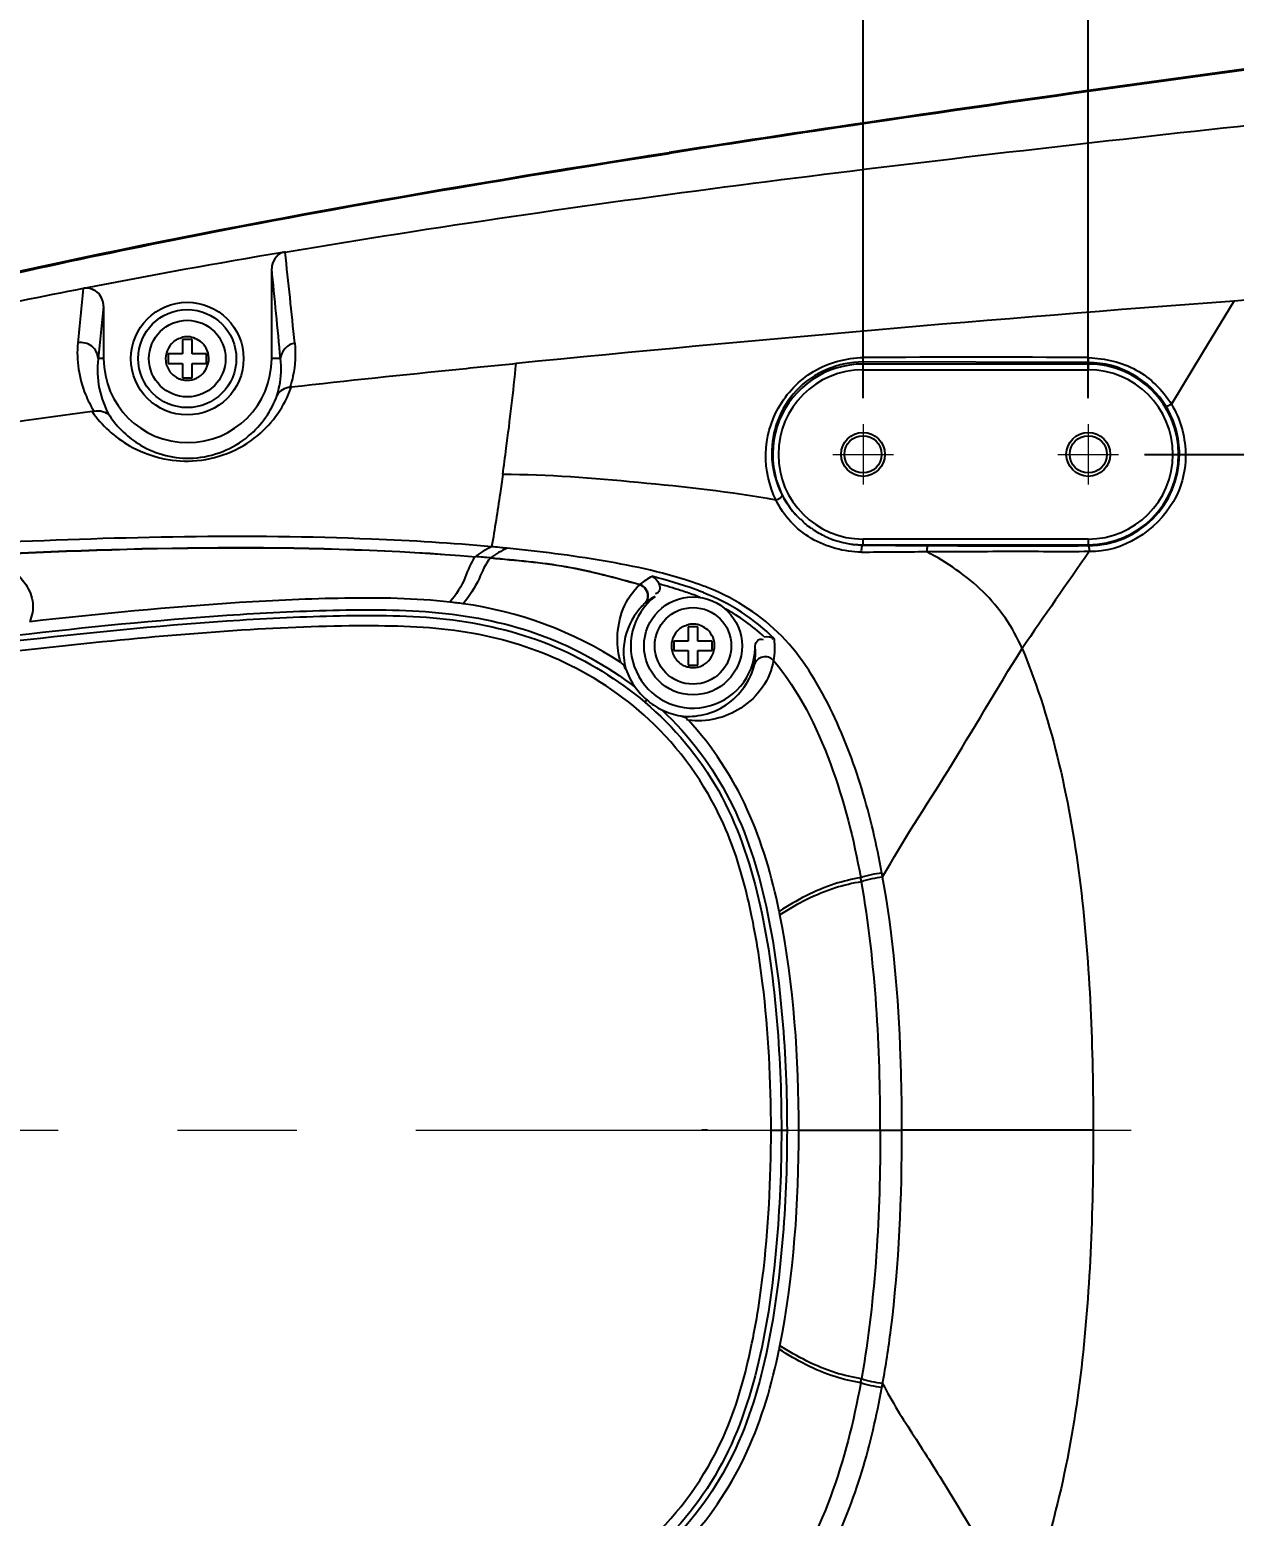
# Model space of a CAD drawing. Header units: millimetres. Extents: x 4086 to 8300, y 123 to 1549.
# Drawn here: x 6684.06 to 6716.14, y 1290.25 to 1329.84 of the extents above; entities that cross this region are included whole.
import ezdxf

# ---------------------------------------------------------------- set-up
doc = ezdxf.new("R2010")
doc.units = ezdxf.units.MM
doc.linetypes.add('CENTER2', pattern=[28.575, 19.05, -3.175, 3.175, -3.175])
doc.layers.add('中心线层', color=7, linetype='CENTER2', lineweight=0)
doc.layers.add('轮廓实线层', color=7, linetype='Continuous', lineweight=30)
doc.styles.add('思源黑', font='SourceHanSansCN-Normal.ttf')
doc.dimstyles.new('尺寸标注_3_10比例', dxfattribs={"dimtxt": 7, "dimasz": 6, "dimexe": 2, "dimexo": 1.5, "dimgap": 1, "dimtad": 1, "dimdec": 1, "dimlfac": 3.333333, "dimdsep": 46, "dimtxsty": '思源黑', "dimcen": 0.09, "dimadec": 0, "dimazin": 0, "dimtp": 0.01, "dimtm": 0.01, "dimtfac": 1, "dimtdec": 1, "dimtofl": 0, "dimtmove": 0, "dimatfit": 3, "dimfxl": 0, "dimtolj": 1, "dimarcsym": 0})

# ---------------------------------------------------------------- blocks, each defined once
blk = doc.blocks.new('*D1367')
at = {"layer": 'Defpoints', "color": 0}
for p in [(6712.255, 1318.53), (6712.255, 1282.53), (6728.672, 1282.53)]:
    blk.add_point(p, dxfattribs=at)
at = {"layer": '轮廓实线层', "color": 0, "lineweight": -2}
for p, q in [((6713.755, 1318.53), (6730.672, 1318.53)), ((6728.672, 1312.53), (6728.672, 1288.53)), ((6713.755, 1282.53), (6730.672, 1282.53))]:
    blk.add_line(p, q, dxfattribs=at)
at = {"layer": '轮廓实线层', "color": 0}
for points in [[(6729.672, 1312.53), (6727.672, 1312.53), (6728.672, 1318.53)], [(6727.672, 1288.53), (6729.672, 1288.53), (6728.672, 1282.53)]]:
    blk.add_solid(points, dxfattribs=at)
at = {"layer": '轮廓实线层', "color": 0, "insert": (6724.046, 1300.53), "char_height": 7, "attachment_point": 5, "rotation": 90, "style": '思源黑'}
blk.add_mtext('\\A1;120', dxfattribs=at)
blk = doc.blocks.new('*D1369')
at = {"layer": 'Defpoints', "color": 0}
for p in [(6755.005, 1339.499), (6755.005, 1321.53), (6712.255, 1318.53)]:
    blk.add_point(p, dxfattribs=at)
at = {"layer": '轮廓实线层', "color": 0, "lineweight": -2}
for p, q in [((6712.255, 1320.03), (6712.255, 1341.499)), ((6755.005, 1323.03), (6755.005, 1341.499)), ((6718.255, 1339.499), (6749.005, 1339.499))]:
    blk.add_line(p, q, dxfattribs=at)
at = {"layer": '轮廓实线层', "color": 0}
for points in [[(6718.255, 1340.499), (6718.255, 1338.499), (6712.255, 1339.499)], [(6749.005, 1338.499), (6749.005, 1340.499), (6755.005, 1339.499)]]:
    blk.add_solid(points, dxfattribs=at)
at = {"layer": '轮廓实线层', "color": 0, "insert": (6733.63, 1344.125), "char_height": 7, "attachment_point": 5, "style": '思源黑'}
blk.add_mtext('\\A1;142.5', dxfattribs=at)
blk = doc.blocks.new('*D1370')
at = {"layer": 'Defpoints', "color": 0}
for p in [(6712.255, 1353.876), (6706.255, 1318.53), (6712.255, 1318.53)]:
    blk.add_point(p, dxfattribs=at)
at = {"layer": '轮廓实线层', "color": 0, "lineweight": -2}
for p, q in [((6706.255, 1320.03), (6706.255, 1355.876)), ((6712.255, 1320.03), (6712.255, 1355.876)), ((6700.255, 1353.876), (6694.255, 1353.876)), ((6718.255, 1353.876), (6735.884, 1353.876))]:
    blk.add_line(p, q, dxfattribs=at)
at = {"layer": '轮廓实线层', "color": 0}
for points in [[(6700.255, 1352.876), (6700.255, 1354.876), (6706.255, 1353.876)], [(6718.255, 1354.876), (6718.255, 1352.876), (6712.255, 1353.876)]]:
    blk.add_solid(points, dxfattribs=at)
at = {"layer": '轮廓实线层', "color": 0, "insert": (6730.07, 1358.502), "char_height": 7, "attachment_point": 5, "style": '思源黑'}
blk.add_mtext('\\A1;20', dxfattribs=at)
blk = doc.blocks.new('*D1371')
at = {"layer": 'Defpoints', "color": 0}
for p in [(6706.255, 1339.477), (6706.255, 1318.53), (6673.255, 1300.53)]:
    blk.add_point(p, dxfattribs=at)
at = {"layer": '轮廓实线层', "color": 0, "lineweight": -2}
for p, q in [((6673.255, 1302.03), (6673.255, 1341.477)), ((6706.255, 1320.03), (6706.255, 1341.477)), ((6679.255, 1339.477), (6700.255, 1339.477))]:
    blk.add_line(p, q, dxfattribs=at)
at = {"layer": '轮廓实线层', "color": 0}
for points in [[(6679.255, 1340.477), (6679.255, 1338.477), (6673.255, 1339.477)], [(6700.255, 1338.477), (6700.255, 1340.477), (6706.255, 1339.477)]]:
    blk.add_solid(points, dxfattribs=at)
at = {"layer": '轮廓实线层', "color": 0, "insert": (6689.755, 1344.104), "char_height": 7, "attachment_point": 5, "style": '思源黑'}
blk.add_mtext('\\A1;110', dxfattribs=at)

msp = doc.modelspace()

# ---------------------------------------------------------------- linework, layer by layer
for p, q in [((6690.505, 1321.08), (6690.505, 1323.484)), ((6716.144, 1322.615), (6715.299, 1321.23)), ((6686.029, 1322.471), (6686.029, 1321.08)), ((6688.128, 1321.59), (6688.128, 1321.208)), ((6688.383, 1321.59), (6688.128, 1321.59)), ((6688.383, 1321.208), (6688.383, 1321.59)), ((6686.029, 1321.08), (6685.88, 1321.08)), ((6687.746, 1321.208), (6687.746, 1320.953)), ((6688.128, 1321.208), (6687.746, 1321.208)), ((6688.766, 1321.208), (6688.383, 1321.208)), ((6688.766, 1320.953), (6688.766, 1321.208)), ((6690.74, 1321.08), (6690.505, 1321.08)), ((6715.298, 1321.23), (6714.469, 1319.871)), ((6687.746, 1320.953), (6688.128, 1320.953)), ((6688.128, 1320.953), (6688.128, 1320.57)), ((6688.383, 1320.57), (6688.383, 1320.953)), ((6688.383, 1320.953), (6688.766, 1320.953)), ((6706.255, 1320.785), (6706.255, 1320.991)), ((6712.255, 1320.974), (6706.255, 1320.991)), ((6712.255, 1320.935), (6706.255, 1320.935)), ((6706.255, 1320.785), (6712.255, 1320.785)), ((6712.255, 1320.974), (6712.255, 1320.785)), ((6688.128, 1320.57), (6688.383, 1320.57)), ((6706.255, 1316.116), (6706.255, 1316.275)), ((6712.255, 1316.275), (6706.255, 1316.275)), ((6712.255, 1316.275), (6712.255, 1316.099)), ((6706.255, 1316.125), (6712.255, 1316.125)), ((6701.6, 1313.94), (6701.6, 1313.558)), ((6701.855, 1313.94), (6701.6, 1313.94)), ((6701.855, 1313.558), (6701.855, 1313.94)), ((6701.217, 1313.558), (6701.217, 1313.303)), ((6701.6, 1313.558), (6701.217, 1313.558)), ((6702.237, 1313.558), (6701.855, 1313.558)), ((6702.237, 1313.303), (6702.237, 1313.558)), ((6701.217, 1313.303), (6701.6, 1313.303)), ((6701.6, 1313.303), (6701.6, 1312.92)), ((6701.855, 1312.92), (6701.855, 1313.303)), ((6701.855, 1313.303), (6702.237, 1313.303)), ((6701.6, 1312.92), (6701.855, 1312.92)), ((6700.443, 1311.931), (6700.495, 1311.992)), ((6702.109, 1300.53), (6701.959, 1300.53)), ((6703.806, 1300.53), (6704.231, 1300.53)), ((6704.545, 1300.53), (6707.291, 1300.53)), ((6712.385, 1300.53), (6707.291, 1300.53))]:
    msp.add_line(p, q)
for points in [[(6690.862, 1323.917), (6690.836, 1323.913), (6690.812, 1323.909), (6690.789, 1323.907)], [(6685.542, 1322.958), (6685.523, 1322.954), (6685.504, 1322.949), (6685.485, 1322.945)], [(6691.024, 1320.315), (6691.013, 1320.314), (6691.002, 1320.313), (6690.991, 1320.313)], [(6685.772, 1319.681), (6685.755, 1319.677), (6685.738, 1319.674), (6685.72, 1319.672)]]:
    msp.add_lwpolyline(points)
for centre, radius in [((6688.255, 1321.08), 1.5), ((6688.256, 1321.08), 1.305), ((6688.256, 1321.08), 1.02), ((6706.255, 1318.53), 0.585), ((6706.255, 1318.53), 0.495), ((6712.255, 1318.53), 0.585), ((6712.255, 1318.53), 0.495), ((6701.727, 1313.43), 1.305), ((6701.727, 1313.43), 1.02)]:
    msp.add_circle(centre, radius)
for centre, radius, start, end in [((6826.774, 511.82), 824.39, 97.439978, 98.456834), ((6832.015, 473.375), 863.163, 97.454496, 98.425642), ((6803.153, 671.47), 663.002, 98.466766, 98.855048), ((6789.955, 757.902), 575.544, 98.434028, 98.881298), ((6810.715, 55.675), 1270.464, 93.153087, 94.268961), ((6724.874, 1120.393), 206.349, 99.50761, 100.98834), ((6461.139, 1298.426), 231.133, 5.72823, 6.33181), ((6443.635, 1298.114), 248.17, 5.30974, 5.86736), ((6720.524, 1142.69), 183.629, 101.00057, 102.04495), ((6928.774, 1298.07), 244.558, 174.16209, 174.50255), ((6775.268, 531.896), 792.925, 94.276239, 95.66362), ((6946.063, 1294.164), 261.571, 173.78615, 174.095), ((6688.238, 1321.075), 0.594, 34.9713, 41.6162), ((6688.295, 1320.778), 2.433, 172.8713, 210.2401), ((6688.267, 1321.08), 2.238, 180.0051, 359.9949), ((6688.257, 1321.081), 0.578, 186.5397, 217.1117), ((6709.261, 670.001), 651.116, 89.735431, 90.263452), ((6688.257, 1321.078), 0.574, 295.1467, 309.0356), ((6706.255, 1318.53), 2.405, 90, 226.1162), ((6706.255, 1318.53), 2.255, 90, 270), ((6712.248, 1318.538), 2.437, 31.3385, 89.8205), ((6712.255, 1318.53), 2.405, 270, 90), ((6712.255, 1318.53), 2.255, 270, 90), ((6688.257, 1321.086), 0.583, 247.9494, 256.1017), ((6704.734, 1177.5), 143.44, 97.61708, 99.2901), ((6712.247, 1318.536), 2.437, 270.1949, 359.8532), ((6706.305, 1318.595), 2.486, 207.5261, 226.3268), ((6706.255, 1318.53), 2.405, 244.4137, 270), ((6691.369, 1260.468), 55.825, 84.4408, 84.867), ((6703.698, 1778.148), 462.226, 270.31169, 270.52752), ((6709.927, 1658.525), 342.429, 269.38563, 269.67381), ((6710.423, 1794.787), 478.691, 269.70729, 270.21931), ((6884.655, 1194.576), 210.812, 144.85103, 145.70491), ((6691.143, 1258.196), 57.81, 84.84456, 85.24865), ((6701.422, 1313.812), 1.669, 118.2127, 131.5495), ((6699.268, 1307.789), 7.736, 67.9314, 70.622), ((6701.727, 1313.43), 1.658, 127.5432, 358.2138), ((6698.57, 1306.167), 9.186, 69.7773, 72.0848), ((6699.02, 1307.4), 7.874, 68.3941, 69.7452), ((6699.022, 1307.406), 8.017, 68.1623, 69.8075), ((6693.831, 1301.799), 12.876, 82.0778, 83.6533), ((6701.71, 1313.425), 0.594, 34.9713, 41.6162), ((6701.574, 1313.266), 1.698, 174.4603, 195.6135), ((6701.728, 1313.431), 0.578, 186.5397, 217.1117), ((6701.801, 1313.224), 1.59, 349.8072, 5.5835), ((6701.727, 1313.43), 1.894, 199.1453, 215.5862), ((6701.728, 1313.436), 0.583, 247.9495, 256.1017), ((6701.729, 1313.428), 0.574, 295.1467, 309.0356), ((6701.734, 1313.434), 1.901, 215.5547, 229.319), ((6701.727, 1313.43), 1.894, 243.9911, 260.0073), ((6683.572, 1303.155), 22.991, 10.0023, 10.2743), ((6681.901, 1302.778), 25.281, 10.2517, 10.4841), ((6685.343, 1302.51), 19.072, 11.3627, 11.6474), ((6685.343, 1298.55), 19.072, 348.3526, 348.6373), ((6683.571, 1297.905), 22.991, 349.7258, 349.9978), ((6681.903, 1298.282), 25.279, 349.5158, 349.747)]:
    msp.add_arc(centre, radius, start, end)
for points, knots in [([(6690.862, 1323.917), (6698.893, 1325.269), (6715.121, 1327.23), (6731.373, 1328.849), (6739.531, 1329.572)], [0, 0, 0, 0, 0.498581, 1, 1, 1, 1]), ([(6683.781, 1323.377), (6685.228, 1323.695), (6690.972, 1324.901), (6696.763, 1325.868), (6701.098, 1326.546)], [0, 0, 0, 0, 0.252433, 1, 1, 1, 1]), ([(6686.029, 1322.471), (6686.029, 1322.597), (6685.93, 1322.857), (6685.666, 1322.965), (6685.542, 1322.958)], [0, 0, 0, 0, 0.502947, 1, 1, 1, 1]), ([(6685.341, 1321.499), (6685.295, 1321.039), (6685.394, 1320.383), (6685.684, 1319.823), (6685.772, 1319.681)], [0, 0, 0, 0, 0.734721, 1, 1, 1, 1]), ([(6685.88, 1321.08), (6685.879, 1321.203), (6685.746, 1321.461), (6685.467, 1321.522), (6685.341, 1321.499)], [0, 0, 0, 0, 0.490639, 1, 1, 1, 1]), ([(6687.941, 1321.563), (6687.93, 1321.557), (6687.91, 1321.544), (6687.891, 1321.529), (6687.881, 1321.521)], [0, 0, 0, 0, 0.497104, 1, 1, 1, 1]), ([(6688.025, 1321.603), (6688.01, 1321.597), (6687.982, 1321.586), (6687.954, 1321.571), (6687.941, 1321.563)], [0, 0, 0, 0, 0.502353, 1, 1, 1, 1]), ([(6688.256, 1321.657), (6688.244, 1321.661), (6688.219, 1321.665), (6688.194, 1321.661), (6688.181, 1321.658)], [0, 0, 0, 0, 0.493074, 1, 1, 1, 1]), ([(6688.332, 1321.658), (6688.319, 1321.661), (6688.293, 1321.665), (6688.267, 1321.661), (6688.256, 1321.657)], [0, 0, 0, 0, 0.507426, 1, 1, 1, 1]), ([(6691.118, 1321.495), (6691.146, 1321.204), (6691.126, 1320.798), (6691.024, 1320.412), (6690.991, 1320.313)], [0, 0, 0, 0, 0.736045, 1, 1, 1, 1]), ([(6690.65, 1320.103), (6690.675, 1320.186), (6690.754, 1320.505), (6690.767, 1320.84), (6690.74, 1321.08)], [0, 0, 0, 0, 0.264252, 1, 1, 1, 1]), ([(6703.941, 1317.313), (6703.755, 1317.69), (6703.557, 1318.551), (6703.918, 1319.845), (6704.881, 1320.853), (6705.808, 1321.102), (6706.267, 1321.109)], [0, 0, 0, 0, 0.239775, 0.481588, 0.737941, 1, 1, 1, 1]), ([(6706.255, 1320.991), (6706.265, 1320.995), (6706.258, 1321.049), (6706.266, 1321.08), (6706.267, 1321.109)], [0, 0, 0, 0, 0.272446, 1, 1, 1, 1]), ([(6712.255, 1320.974), (6712.268, 1320.98), (6712.257, 1321.041), (6712.267, 1321.078), (6712.267, 1321.109)], [0, 0, 0, 0, 0.303704, 1, 1, 1, 1]), ([(6712.267, 1321.109), (6712.702, 1321.084), (6713.59, 1320.893), (6714.238, 1320.239), (6714.469, 1319.871)], [0, 0, 0, 0, 0.500466, 1, 1, 1, 1]), ([(6697.016, 1320.946), (6696.511, 1320.895), (6694.512, 1320.694), (6692.515, 1320.485), (6691.024, 1320.32)], [0, 0, 0, 0, 0.253032, 1, 1, 1, 1]), ([(6696.658, 1317.99), (6696.69, 1318.224), (6696.825, 1319.209), (6696.942, 1320.196), (6697.016, 1320.951)], [0, 0, 0, 0, 0.237412, 1, 1, 1, 1]), ([(6706.255, 1320.991), (6705.609, 1320.993), (6704.298, 1320.446), (6703.813, 1319.135), (6703.824, 1318.53)], [0, 0, 0, 0, 0.516521, 1, 1, 1, 1]), ([(6685.72, 1319.672), (6685.981, 1319.303), (6686.762, 1318.583), (6688.452, 1318.17), (6690.168, 1318.829), (6690.852, 1319.824), (6691.024, 1320.315)], [0, 0, 0, 0, 0.208208, 0.473325, 0.759963, 1, 1, 1, 1]), ([(6686.192, 1319.553), (6686.401, 1319.242), (6687.042, 1318.624), (6688.471, 1318.27), (6689.918, 1318.85), (6690.498, 1319.689), (6690.65, 1320.103)], [0, 0, 0, 0, 0.204705, 0.469463, 0.758951, 1, 1, 1, 1]), ([(6714.469, 1319.871), (6714.697, 1319.486), (6714.968, 1318.58), (6714.548, 1316.8), (6713.151, 1315.91), (6712.283, 1315.941)], [0, 0, 0, 0, 0.253597, 0.508282, 1, 1, 1, 1]), ([(6714.329, 1319.805), (6714.341, 1319.794), (6714.399, 1319.84), (6714.439, 1319.852), (6714.469, 1319.871)], [0, 0, 0, 0, 0.31286, 1, 1, 1, 1]), ([(6696.658, 1317.991), (6696.634, 1317.824), (6696.543, 1317.182), (6696.445, 1316.541), (6696.364, 1316.069)], [0, 0, 0, 0, 0.260049, 1, 1, 1, 1]), ([(6703.941, 1317.313), (6702.725, 1317.533), (6700.296, 1317.79), (6697.861, 1317.995), (6696.658, 1317.991)], [0, 0, 0, 0, 0.506707, 1, 1, 1, 1]), ([(6704.1, 1317.446), (6704.103, 1317.437), (6704.07, 1317.364), (6703.999, 1317.335), (6703.941, 1317.313)], [0, 0, 0, 0, 0.127444, 1, 1, 1, 1]), ([(6706.213, 1315.928), (6705.752, 1315.933), (6704.816, 1316.176), (6704.132, 1316.892), (6703.941, 1317.313)], [0, 0, 0, 0, 0.499024, 1, 1, 1, 1]), ([(6696.364, 1316.069), (6695.3, 1316.165), (6690.917, 1316.432), (6686.522, 1316.331), (6683.204, 1316.178)], [0, 0, 0, 0, 0.243327, 1, 1, 1, 1]), ([(6683.023, 1315.862), (6683.202, 1315.762), (6683.545, 1315.532), (6683.966, 1315.112), (6684.196, 1314.584), (6684.123, 1314.228), (6684.06, 1314.072)], [0, 0, 0, 0, 0.271758, 0.544367, 0.778193, 1, 1, 1, 1]), ([(6701.835, 1315.087), (6701.025, 1315.372), (6699.335, 1315.731), (6697.632, 1315.947), (6696.777, 1316.03)], [0, 0, 0, 0, 0.499934, 1, 1, 1, 1]), ([(6706.255, 1316.116), (6706.247, 1316.115), (6706.204, 1316.052), (6706.209, 1315.986), (6706.213, 1315.928)], [0, 0, 0, 0, 0.124595, 1, 1, 1, 1]), ([(6707.977, 1316.102), (6707.96, 1316.098), (6707.962, 1316.021), (6707.954, 1315.978), (6707.954, 1315.941)], [0, 0, 0, 0, 0.320389, 1, 1, 1, 1]), ([(6712.283, 1315.941), (6711.561, 1315.933), (6710.118, 1315.952), (6708.674, 1315.928), (6707.954, 1315.941)], [0, 0, 0, 0, 0.500669, 1, 1, 1, 1]), ([(6710.494, 1313.359), (6710.254, 1313.923), (6709.53, 1314.962), (6708.492, 1315.648), (6707.954, 1315.941)], [0, 0, 0, 0, 0.500034, 1, 1, 1, 1]), ([(6712.255, 1316.099), (6712.267, 1316.096), (6712.272, 1316.039), (6712.278, 1316.005), (6712.277, 1315.975)], [0, 0, 0, 0, 0.290111, 1, 1, 1, 1]), ([(6695.928, 1315.804), (6695.795, 1315.65), (6695.665, 1315.189), (6695.42, 1314.794), (6695.254, 1314.597)], [0, 0, 0, 0, 0.440844, 1, 1, 1, 1]), ([(6696.334, 1315.768), (6696.188, 1315.618), (6696.027, 1315.155), (6695.775, 1314.754), (6695.606, 1314.553)], [0, 0, 0, 0, 0.444185, 1, 1, 1, 1]), ([(6700.313, 1315.055), (6699.664, 1315.241), (6698.356, 1315.593), (6697.007, 1315.708), (6696.334, 1315.768)], [0, 0, 0, 0, 0.499825, 1, 1, 1, 1]), ([(6696.337, 1315.771), (6697.01, 1315.711), (6698.358, 1315.596), (6699.666, 1315.247), (6700.315, 1315.062)], [0, 0, 0, 0, 0.500174, 1, 1, 1, 1]), ([(6700.429, 1314.997), (6700.412, 1315.012), (6700.376, 1315.038), (6700.335, 1315.055), (6700.315, 1315.062)], [0, 0, 0, 0, 0.51959, 1, 1, 1, 1]), ([(6700.821, 1315.079), (6700.839, 1315.025), (6700.878, 1314.91), (6700.768, 1314.815), (6700.717, 1314.815)], [0, 0, 0, 0, 0.524351, 1, 1, 1, 1]), ([(6695.254, 1314.597), (6694.325, 1314.7), (6692.449, 1314.727), (6688.713, 1314.557), (6685.919, 1314.28), (6684.06, 1314.072)], [0, 0, 0, 0, 0.249897, 0.499945, 1, 1, 1, 1]), ([(6699.801, 1312.989), (6699.738, 1313.199), (6699.638, 1313.925), (6699.923, 1314.723), (6700.313, 1315.055)], [0, 0, 0, 0, 0.299096, 1, 1, 1, 1]), ([(6700.313, 1315.054), (6700.332, 1315.048), (6700.371, 1315.03), (6700.406, 1315.005), (6700.422, 1314.99)], [0, 0, 0, 0, 0.47695, 1, 1, 1, 1]), ([(6700.429, 1314.997), (6700.46, 1314.969), (6700.55, 1314.846), (6700.528, 1314.656), (6700.456, 1314.576)], [0, 0, 0, 0, 0.279987, 1, 1, 1, 1]), ([(6706.76, 1307.378), (6706.62, 1308.136), (6706.274, 1309.642), (6705.445, 1311.799), (6704.223, 1313.802), (6702.884, 1314.67), (6702.174, 1314.959)], [0, 0, 0, 0, 0.250441, 0.500768, 0.75076, 1, 1, 1, 1]), ([(6661.959, 1300.53), (6661.959, 1301.472), (6662.187, 1303.371), (6663.685, 1306.854), (6667.085, 1310.379), (6672.51, 1312.273), (6678.092, 1313.04), (6683.694, 1313.736), (6688.374, 1314.216), (6692.133, 1314.402), (6694.963, 1314.405), (6697.767, 1313.844), (6699.439, 1312.9), (6700.187, 1312.328)], [0, 0, 0, 0, 0.062626, 0.125247, 0.249634, 0.374441, 0.499517, 0.62455, 0.749605, 0.81216, 0.874763, 0.93738, 1, 1, 1, 1]), ([(6700.456, 1314.576), (6700.373, 1314.499), (6700.082, 1314.177), (6699.914, 1313.748), (6699.884, 1313.43)], [0, 0, 0, 0, 0.262661, 1, 1, 1, 1]), ([(6662.109, 1300.53), (6662.109, 1301.468), (6662.338, 1303.36), (6663.845, 1306.824), (6667.27, 1310.321), (6672.722, 1312.162), (6678.339, 1312.918), (6683.988, 1313.62), (6688.711, 1314.095), (6692.496, 1314.261), (6695.334, 1314.231), (6698.106, 1313.542), (6699.727, 1312.535), (6700.443, 1311.931)], [0, 0, 0, 0, 0.062217, 0.12441, 0.248153, 0.372814, 0.498493, 0.624411, 0.750253, 0.813111, 0.875751, 0.937883, 1, 1, 1, 1]), ([(6703.806, 1300.53), (6703.806, 1301.839), (6703.705, 1303.88), (6703.264, 1306.561), (6702.553, 1309.003), (6700.943, 1311.371), (6698.465, 1313.058), (6695.84, 1313.887), (6692.995, 1314.003), (6689.78, 1313.878), (6684.841, 1313.453), (6679.736, 1312.823), (6674.673, 1312.144), (6671.158, 1311.37), (6667.949, 1310.067), (6665.186, 1307.9), (6662.969, 1304.726), (6662.384, 1301.993), (6662.384, 1300.53)], [0, 0, 0, 0, 0.069199, 0.107696, 0.143473, 0.203115, 0.254552, 0.299265, 0.346875, 0.404226, 0.469471, 0.60886, 0.67622, 0.739471, 0.798812, 0.857706, 0.922641, 1, 1, 1, 1]), ([(6701.412, 1313.913), (6701.402, 1313.907), (6701.381, 1313.894), (6701.362, 1313.879), (6701.353, 1313.871)], [0, 0, 0, 0, 0.497104, 1, 1, 1, 1]), ([(6701.497, 1313.953), (6701.482, 1313.947), (6701.453, 1313.936), (6701.426, 1313.921), (6701.412, 1313.913)], [0, 0, 0, 0, 0.502353, 1, 1, 1, 1]), ([(6701.727, 1314.007), (6701.715, 1314.011), (6701.69, 1314.015), (6701.665, 1314.011), (6701.653, 1314.008)], [0, 0, 0, 0, 0.493074, 1, 1, 1, 1]), ([(6701.803, 1314.008), (6701.791, 1314.011), (6701.765, 1314.015), (6701.739, 1314.011), (6701.727, 1314.007)], [0, 0, 0, 0, 0.507427, 1, 1, 1, 1]), ([(6703.384, 1313.378), (6703.386, 1313.441), (6703.389, 1313.576), (6703.543, 1313.625), (6703.592, 1313.601)], [0, 0, 0, 0, 0.531683, 1, 1, 1, 1]), ([(6703.866, 1313.048), (6703.803, 1313.124), (6703.57, 1313.184), (6703.395, 1313.033), (6703.367, 1312.942)], [0, 0, 0, 0, 0.513287, 1, 1, 1, 1]), ([(6706.778, 1307.278), (6707.321, 1308.246), (6708.64, 1310.225), (6709.815, 1312.29), (6710.494, 1313.359)], [0, 0, 0, 0, 0.467257, 1, 1, 1, 1]), ([(6710.493, 1313.358), (6711.327, 1311.359), (6712.239, 1307.045), (6712.385, 1302.706), (6712.385, 1300.53)], [0, 0, 0, 0, 0.498873, 1, 1, 1, 1]), ([(6701.399, 1311.565), (6701.81, 1311.515), (6702.723, 1311.733), (6703.264, 1312.513), (6703.367, 1312.942)], [0, 0, 0, 0, 0.484345, 1, 1, 1, 1]), ([(6703.867, 1313.049), (6703.8, 1312.539), (6703.127, 1311.627), (6702.08, 1311.388), (6701.608, 1311.454)], [0, 0, 0, 0, 0.518754, 1, 1, 1, 1]), ([(6703.877, 1313.036), (6704.546, 1312.234), (6705.499, 1310.318), (6706.008, 1308.286), (6706.194, 1307.256)], [0, 0, 0, 0, 0.499262, 1, 1, 1, 1]), ([(6700.443, 1311.931), (6701.224, 1311.273), (6702.577, 1309.661), (6703.57, 1306.702), (6703.994, 1303.634), (6704.081, 1301.565), (6704.081, 1300.53)], [0, 0, 0, 0, 0.248198, 0.497392, 0.748452, 1, 1, 1, 1]), ([(6700.897, 1311.728), (6701.626, 1311.045), (6702.863, 1309.408), (6703.754, 1306.508), (6704.15, 1303.531), (6704.231, 1301.53), (6704.231, 1300.53)], [0, 0, 0, 0, 0.249915, 0.499976, 0.75003, 1, 1, 1, 1]), ([(6704.022, 1306.36), (6703.83, 1307.29), (6703.307, 1309.133), (6702.246, 1310.752), (6701.608, 1311.454)], [0, 0, 0, 0, 0.500116, 1, 1, 1, 1]), ([(6706.194, 1307.256), (6705.961, 1307.216), (6705.191, 1307.036), (6704.485, 1306.657), (6704.022, 1306.36)], [0, 0, 0, 0, 0.300698, 1, 1, 1, 1]), ([(6706.213, 1307.149), (6705.98, 1307.109), (6705.211, 1306.933), (6704.504, 1306.561), (6704.041, 1306.268)], [0, 0, 0, 0, 0.301771, 1, 1, 1, 1]), ([(6707.291, 1300.53), (6707.291, 1301.181), (6707.256, 1303.436), (6707.065, 1305.694), (6706.778, 1307.273)], [0, 0, 0, 0, 0.288689, 1, 1, 1, 1]), ([(6700.188, 1288.732), (6699.439, 1288.16), (6697.767, 1287.217), (6694.963, 1286.655), (6692.134, 1286.658), (6688.374, 1286.844), (6683.694, 1287.325), (6678.093, 1288.02), (6672.51, 1288.788), (6667.085, 1290.681), (6663.685, 1294.207), (6662.187, 1297.689), (6661.959, 1299.588), (6661.959, 1300.53)], [0, 0, 0, 0, 0.062621, 0.125237, 0.18784, 0.250394, 0.375449, 0.500481, 0.625557, 0.750366, 0.874755, 0.937375, 1, 1, 1, 1]), ([(6700.443, 1289.129), (6699.727, 1288.526), (6698.106, 1287.518), (6695.334, 1286.829), (6692.496, 1286.799), (6688.711, 1286.965), (6683.988, 1287.44), (6678.339, 1288.142), (6672.722, 1288.898), (6667.27, 1290.739), (6663.845, 1294.236), (6662.338, 1297.701), (6662.109, 1299.592), (6662.109, 1300.53)], [0, 0, 0, 0, 0.062118, 0.124249, 0.186889, 0.249747, 0.375588, 0.501506, 0.627184, 0.751847, 0.875592, 0.937783, 1, 1, 1, 1]), ([(6662.384, 1300.53), (6662.384, 1299.067), (6662.969, 1296.334), (6665.186, 1293.16), (6667.949, 1290.993), (6671.158, 1289.691), (6674.673, 1288.916), (6679.736, 1288.238), (6684.841, 1287.607), (6689.78, 1287.182), (6692.995, 1287.057), (6695.84, 1287.173), (6698.465, 1288.002), (6700.943, 1289.69), (6702.553, 1292.057), (6703.264, 1294.5), (6703.705, 1297.18), (6703.806, 1299.221), (6703.806, 1300.53)], [0, 0, 0, 0, 0.077359, 0.142294, 0.201188, 0.260529, 0.32378, 0.39114, 0.530529, 0.595774, 0.653125, 0.700735, 0.745448, 0.796885, 0.856527, 0.892304, 0.930801, 1, 1, 1, 1]), ([(6704.081, 1300.53), (6704.081, 1299.495), (6703.994, 1297.426), (6703.57, 1294.358), (6702.577, 1291.399), (6701.223, 1289.788), (6700.443, 1289.129)], [0, 0, 0, 0, 0.251552, 0.502616, 0.751809, 1, 1, 1, 1]), ([(6704.231, 1300.53), (6704.231, 1299.53), (6704.15, 1297.529), (6703.754, 1294.552), (6702.863, 1291.652), (6701.626, 1290.015), (6700.896, 1289.331)], [0, 0, 0, 0, 0.249974, 0.500033, 0.750095, 1, 1, 1, 1]), ([(6706.778, 1293.788), (6706.864, 1294.261), (6707.201, 1296.492), (6707.291, 1298.755), (6707.291, 1300.53)], [0, 0, 0, 0, 0.213234, 1, 1, 1, 1]), ([(6712.385, 1300.53), (6712.385, 1298.354), (6712.239, 1294.015), (6711.327, 1289.701), (6710.493, 1287.702)], [0, 0, 0, 0, 0.501127, 1, 1, 1, 1]), ([(6701.608, 1289.607), (6702.246, 1290.308), (6703.307, 1291.928), (6703.83, 1293.771), (6704.022, 1294.7)], [0, 0, 0, 0, 0.499884, 1, 1, 1, 1]), ([(6706.194, 1293.804), (6705.961, 1293.844), (6705.191, 1294.024), (6704.485, 1294.403), (6704.022, 1294.7)], [0, 0, 0, 0, 0.300698, 1, 1, 1, 1]), ([(6706.213, 1293.912), (6705.98, 1293.951), (6705.211, 1294.127), (6704.504, 1294.5), (6704.041, 1294.793)], [0, 0, 0, 0, 0.301771, 1, 1, 1, 1]), ([(6706.194, 1293.804), (6706.008, 1292.774), (6705.499, 1290.743), (6704.546, 1288.826), (6703.877, 1288.024)], [0, 0, 0, 0, 0.500738, 1, 1, 1, 1]), ([(6706.778, 1293.788), (6707.023, 1293.304), (6707.629, 1292.37), (6708.904, 1290.365), (6709.808, 1288.766), (6710.494, 1287.702)], [0, 0, 0, 0, 0.228022, 0.46735, 1, 1, 1, 1]), ([(6702.175, 1286.102), (6702.885, 1286.39), (6704.223, 1287.259), (6705.445, 1289.261), (6706.275, 1291.419), (6706.62, 1292.925), (6706.76, 1293.682)], [0, 0, 0, 0, 0.24924, 0.499232, 0.749559, 1, 1, 1, 1])]:
    msp.add_open_spline(points, degree=3, knots=knots)
for points in [[(6683.775, 1323.406), (6689.506, 1324.667), (6695.295, 1325.666), (6701.094, 1326.57)], [(6690.789, 1323.907), (6690.629, 1323.85), (6690.505, 1323.654), (6690.505, 1323.484)], [(6687.881, 1321.521), (6687.743, 1321.404), (6687.662, 1321.195), (6687.682, 1321.015)], [(6688.181, 1321.658), (6688.127, 1321.646), (6688.077, 1321.623), (6688.025, 1321.603)], [(6688.682, 1321.47), (6688.594, 1321.569), (6688.461, 1321.628), (6688.332, 1321.658)], [(6688.825, 1321.174), (6688.81, 1321.26), (6688.775, 1321.344), (6688.725, 1321.416)], [(6691.118, 1321.495), (6690.933, 1321.465), (6690.743, 1321.267), (6690.74, 1321.08)], [(6688.619, 1320.632), (6688.769, 1320.754), (6688.857, 1320.983), (6688.825, 1321.174)], [(6687.796, 1320.732), (6687.857, 1320.651), (6687.944, 1320.584), (6688.038, 1320.546)], [(6688.117, 1320.52), (6688.162, 1320.509), (6688.209, 1320.503), (6688.256, 1320.503)], [(6688.256, 1320.503), (6688.339, 1320.503), (6688.425, 1320.522), (6688.501, 1320.558)], [(6690.991, 1320.313), (6690.858, 1320.307), (6690.704, 1320.225), (6690.65, 1320.103)], [(6685.772, 1319.681), (6685.914, 1319.716), (6686.103, 1319.669), (6686.192, 1319.553)], [(6714.684, 1318.53), (6714.686, 1318.971), (6714.558, 1319.428), (6714.329, 1319.805)], [(6703.824, 1318.53), (6703.831, 1318.157), (6703.928, 1317.777), (6704.1, 1317.446)], [(6704.883, 1316.556), (6704.78, 1316.628), (6704.673, 1316.702), (6704.602, 1316.805)], [(6705.217, 1316.361), (6705.102, 1316.416), (6704.983, 1316.476), (6704.893, 1316.566)], [(6705.217, 1316.361), (6705.537, 1316.206), (6705.9, 1316.12), (6706.255, 1316.116)], [(6683.012, 1315.873), (6687.313, 1316.076), (6691.639, 1316.163), (6695.931, 1315.806)], [(6683.022, 1315.862), (6687.32, 1316.07), (6691.642, 1316.159), (6695.93, 1315.805)], [(6696.364, 1316.069), (6696.212, 1315.996), (6696.059, 1315.916), (6695.931, 1315.806)], [(6696.777, 1316.03), (6696.623, 1315.959), (6696.468, 1315.881), (6696.337, 1315.771)], [(6700.633, 1315.283), (6700.72, 1315.252), (6700.792, 1315.167), (6700.821, 1315.079)], [(6701.79, 1314.93), (6701.411, 1315.069), (6701.023, 1315.181), (6700.633, 1315.283)], [(6701.396, 1314.908), (6701.206, 1314.97), (6701.014, 1315.026), (6700.821, 1315.079)], [(6700.422, 1314.99), (6700.525, 1314.897), (6700.548, 1314.68), (6700.456, 1314.576)], [(6700.717, 1314.745), (6700.625, 1314.698), (6700.536, 1314.641), (6700.456, 1314.576)], [(6703.894, 1313.615), (6703.37, 1314.154), (6702.702, 1314.567), (6702.004, 1314.847)], [(6699.801, 1312.989), (6698.553, 1313.808), (6697.084, 1314.347), (6695.606, 1314.553)], [(6703.626, 1313.67), (6703.315, 1313.963), (6702.96, 1314.214), (6702.583, 1314.416)], [(6701.653, 1314.008), (6701.599, 1313.996), (6701.548, 1313.973), (6701.497, 1313.953)], [(6702.154, 1313.82), (6702.066, 1313.919), (6701.932, 1313.978), (6701.803, 1314.008)], [(6701.353, 1313.871), (6701.215, 1313.754), (6701.133, 1313.545), (6701.154, 1313.365)], [(6702.09, 1312.982), (6702.241, 1313.104), (6702.328, 1313.333), (6702.296, 1313.524)], [(6702.296, 1313.524), (6702.282, 1313.61), (6702.246, 1313.694), (6702.197, 1313.766)], [(6703.626, 1313.67), (6703.704, 1313.686), (6703.845, 1313.683), (6703.857, 1313.604)], [(6703.877, 1313.036), (6703.913, 1313.226), (6703.918, 1313.423), (6703.894, 1313.615)], [(6701.267, 1313.082), (6701.329, 1313.001), (6701.415, 1312.934), (6701.51, 1312.896)], [(6699.801, 1312.989), (6699.858, 1312.952), (6699.922, 1312.882), (6699.908, 1312.816)], [(6701.588, 1312.87), (6701.634, 1312.859), (6701.681, 1312.853), (6701.727, 1312.853)], [(6701.727, 1312.853), (6701.811, 1312.853), (6701.897, 1312.872), (6701.973, 1312.908)], [(6700.495, 1311.992), (6700.616, 1311.888), (6700.753, 1311.799), (6700.897, 1311.728)], [(6701.399, 1311.565), (6701.469, 1311.553), (6701.562, 1311.517), (6701.577, 1311.447)], [(6706.76, 1307.378), (6706.568, 1307.355), (6706.374, 1307.326), (6706.194, 1307.256)], [(6706.779, 1307.269), (6706.587, 1307.246), (6706.393, 1307.218), (6706.213, 1307.149)], [(6706.715, 1300.53), (6706.715, 1302.743), (6706.598, 1304.97), (6706.213, 1307.149)], [(6704.545, 1300.53), (6704.545, 1302.45), (6704.419, 1304.385), (6704.041, 1306.268)], [(6704.041, 1294.793), (6704.419, 1296.675), (6704.545, 1298.61), (6704.545, 1300.53)], [(6706.715, 1300.53), (6706.715, 1298.318), (6706.597, 1296.091), (6706.213, 1293.912)], [(6706.76, 1293.682), (6706.568, 1293.705), (6706.374, 1293.734), (6706.194, 1293.804)], [(6706.78, 1293.791), (6706.588, 1293.814), (6706.394, 1293.842), (6706.213, 1293.912)]]:
    msp.add_open_spline(points, degree=3)
at = {"layer": '中心线层'}
for p, q in [((6706.255, 1319.334), (6706.255, 1317.726)), ((6712.255, 1319.334), (6712.255, 1317.726)), ((6705.447, 1318.53), (6707.063, 1318.53)), ((6711.447, 1318.53), (6713.063, 1318.53)), ((6665.771, 1300.53), (7047.216, 1300.53))]:
    msp.add_line(p, q, dxfattribs=at)

# ---------------------------------------------------------------- dimensions: what is measured, and where the dimension line sits
at = {"layer": '轮廓实线层'}
dim = msp.add_linear_dim(base=(6712.255, 1353.876), p1=(6706.255, 1318.53), p2=(6712.255, 1318.53), dimstyle='尺寸标注_3_10比例', dxfattribs=at)
dim.commit()
dim.dimension.update_dxf_attribs({"geometry": '*D1370', "text_midpoint": (6730.07, 1353.876), "dimtype": 160})
for base, p1, p2, picture, middle in [((6755.005, 1339.499), (6712.255, 1318.53), (6755.005, 1321.53), '*D1369', (6733.63, 1344.125)), ((6706.255, 1339.477), (6673.255, 1300.53), (6706.255, 1318.53), '*D1371', (6689.755, 1344.104))]:
    dim = msp.add_linear_dim(base=base, p1=p1, p2=p2, dimstyle='尺寸标注_3_10比例', dxfattribs=at)
    dim.commit()
    dim.dimension.update_dxf_attribs({"geometry": picture, "text_midpoint": middle})
dim = msp.add_linear_dim(base=(6728.672, 1282.53), p1=(6712.255, 1318.53), p2=(6712.255, 1282.53), angle=90, dimstyle='尺寸标注_3_10比例', dxfattribs=at)
dim.commit()
dim.dimension.update_dxf_attribs({"geometry": '*D1367', "text_midpoint": (6724.046, 1300.53)})

doc.saveas('drawing.dxf')
